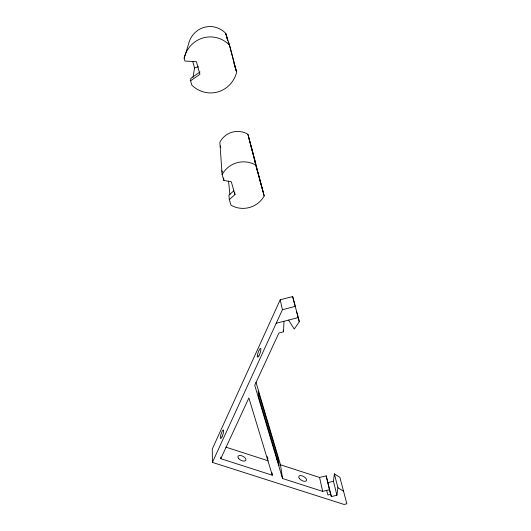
<?xml version="1.0" encoding="UTF-8"?>
<svg xmlns="http://www.w3.org/2000/svg" width="531" height="531" viewBox="0 0 531 531"><rect width="100%" height="100%" fill="white"/><g stroke="black" fill="none" stroke-linecap="round" stroke-linejoin="round"><path stroke-width="0.8" d="M212.4 462.401L282.426 309.706L295.256 306.374L292.647 296.55L280.209 299.796L212.287 449L212.4 462.401L344.068 504.45L346.856 503.786L339.873 477.329L334.377 473.871L337.902 487.704L336.933 495.25L331.337 496.591L329.472 489.735L322.669 491.374L282.519 478.497L254.734 385.274L278.894 333.023L283.554 331.822L283.959 321.282M190.583 80.805L199.928 74.287L196.397 61.669L184.954 61.058L184.144 58.231L188.532 44.106A23.152 22.202 85.1 0 1 204.037 27.393A23.152 22.202 85.1 0 1 225.721 33.334L229.531 45.142L236.653 72.282A28.024 27.068 84.6 0 1 191.804 85.079L190.583 80.805L190.875 78.322L200.021 71.937M336.933 495.25L333.448 481.265L334.377 473.871M193.032 77.334L194.532 67.882L192.773 61.649M220.79 458.691L248.866 397.965L272.31 475.218L220.79 458.691L220.75 457.125M292.647 296.55L299.305 321.726L294.26 329.061L288.572 320.087M233.799 190.835L228.894 195.189L229.312 199.596L230.925 204.999L232.22 205.869A23.849 23.231 -15.2 0 0 264.179 195.952L247.957 134.436L246.869 133.666A19.919 19.7 -28.3 0 0 219.854 142.268L222.124 174.666L223.843 180.434L231.317 181.801L234.941 194.605L229.312 199.596M194.532 67.882L198.435 66.76M276.2 323.286L298.216 317.591M276.644 459.182L278.184 458.804L258.099 391.221L258.829 397.254L279.167 465.554L278.184 458.804M255.988 382.28L280.487 464.804L319.562 477.455L326.18 475.856L331.337 496.591M328.005 482.579L333.448 481.265M330.72 494.315L327.919 494.985L326.665 490.412M225.927 447.148L268.208 460.835M337.902 487.704L343.544 491.235M264.179 195.952L255.862 165.38L254.555 164.471A23.849 23.231 -15.2 0 0 222.124 174.666M233.919 63.328L236.454 71.625M267.232 456.554L267.956 458.93M221.845 170.703L222.27 172.117M220.285 145.925L220.737 147.512M248.654 137.171L255.816 163.521M254.893 161.59L263.057 191.605M296.597 311.524L299.305 321.726M229.08 43.734L236.049 70.311M226.04 34.316L227.693 40.608M228.104 42.181L228.722 44.538M225.721 33.334L227.195 38.936M247.957 134.436L255.862 165.38M326.18 475.856L329.472 489.735M280.209 299.796L282.426 309.706M319.562 477.455L322.669 491.374M283.209 330.209L283.554 331.822M280.487 464.804L282.519 478.497M272.005 472.816L272.31 475.218M234.675 192.448L234.941 194.605M228.536 181.031L229.91 194.811M223.657 177.991L223.843 180.434M184.144 58.231A28.024 27.068 84.6 0 1 203.054 37.927A28.024 27.068 84.6 0 1 229.531 45.142M222.004 436.84A4.48 0.929 -72.5 0 0 223.405 430.004A4.48 0.929 -72.5 0 0 220.617 435.905A4.48 0.929 -72.5 0 0 222.004 436.84M258.896 355.85A4.606 1.029 -71.1 0 0 260.748 348.555A4.606 1.029 -71.1 0 0 257.694 353.945A4.606 1.029 -71.1 0 0 258.896 355.85M299.252 478.305A4.367 2.177 29.9 0 0 306.082 481A4.367 2.177 29.9 0 0 302.63 476.022A4.367 2.177 29.9 0 0 299.252 478.305M238.525 458.419A4.361 2.263 27.1 0 0 245.475 460.669A4.361 2.263 27.1 0 0 241.751 455.777A4.361 2.263 27.1 0 0 238.525 458.419"/></g></svg>
